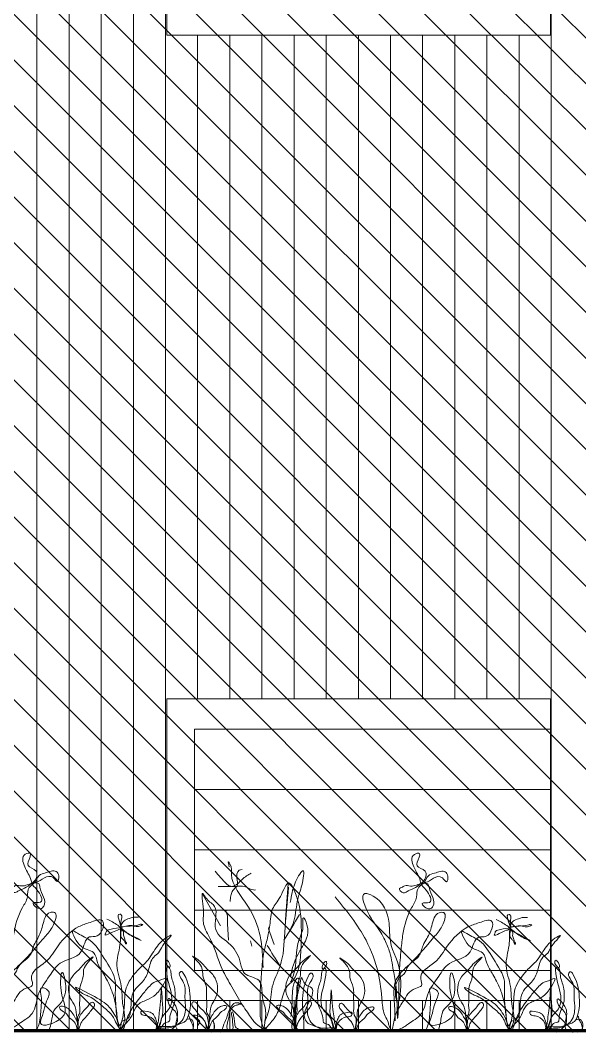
# Model space of a CAD drawing. Header units: millimetres. Extents: x 3779 to 7711, y 1445 to 3132.
# Drawn here: x 3986.368 to 3987.296, y 1451.939 to 1453.62 of the extents above; entities that cross this region are included whole.
import ezdxf

# ---------------------------------------------------------------- set-up
doc = ezdxf.new("R2010")
doc.units = ezdxf.units.MM
for name, color, linetype, lineweight in [('pluma 0.0', 33, 'Continuous', 0), ('pluma 1', 1, 'Continuous', 9), ('pluma 1.5', 14, 'Continuous', 15), ('pluma 12', 30, 'Continuous', 120), ('pluma 2', 2, 'Continuous', 20), ('VEJETACION', 3, 'Continuous', 9)]:
    doc.layers.add(name, color=color, linetype=linetype, lineweight=lineweight)

# ---------------------------------------------------------------- blocks, each defined once
blk = doc.blocks.new('JGJGHJ')
at = {"layer": 'VEJETACION', "color": 84, "linetype": 'Continuous', "lineweight": 5, "ltscale": 0.1}
for p, q in [((1137.3239, 440.5511), (1137.3194, 440.4917)), ((1137.182, 440.533), (1137.2113, 440.4812)), ((1137.2204, 440.5059), (1137.2223, 440.5072)), ((1137.223, 440.4977), (1137.2204, 440.5059)), ((1137.2231, 440.4848), (1137.223, 440.4977)), ((1137.2246, 440.4572), (1137.2231, 440.4848)), ((1137.291, 440.4761), (1137.2922, 440.4797)), ((1137.3007, 440.4501), (1137.291, 440.4761)), ((1137.1962, 440.4524), (1137.1952, 440.456)), ((1137.2638, 440.4478), (1137.2611, 440.4561))]:
    blk.add_line(p, q, dxfattribs=at)
for points in [[(1136.8559, 440.324), (1136.8547, 440.3521), (1136.8577, 440.3927), (1136.8794, 440.4178), (1136.9219, 440.4649), (1136.9353, 440.4848), (1136.9363, 440.5035), (1136.929, 440.5035), (1136.9166, 440.4816), (1136.9084, 440.4607), (1136.9022, 440.4492), (1136.895, 440.4315), (1136.8753, 440.4116), (1136.8722, 440.4043), (1136.8618, 440.3948), (1136.8599, 440.3553), (1136.8649, 440.3959), (1136.8479, 440.4562), (1136.8457, 440.4864), (1136.8194, 440.531), (1136.8058, 440.5351), (1136.8133, 440.4987), (1136.8322, 440.4707), (1136.8386, 440.4582), (1136.847, 440.4375), (1136.8534, 440.4042), (1136.8577, 440.375), (1136.8601, 440.3292), (1136.861, 440.3428), (1136.8628, 440.4073), (1136.8657, 440.4428), (1136.8687, 440.4678), (1136.8831, 440.5116), (1136.8913, 440.5293), (1136.8944, 440.545), (1136.8964, 440.5471), (1136.8985, 440.5492), (1136.9016, 440.5513), (1136.9109, 440.5649), (1136.9213, 440.5691), (1136.939, 440.5713), (1136.9432, 440.564), (1136.9412, 440.5546), (1136.9341, 440.5613), (1136.9195, 440.5607), (1136.9058, 440.5534), (1136.9006, 440.5523), (1136.8812, 440.5475), (1136.8717, 440.548), (1136.8666, 440.5452), (1136.8631, 440.5438), (1136.8694, 440.5365), (1136.8756, 440.5386), (1136.8798, 440.5407), (1136.8923, 440.5471), (1136.8975, 440.5512), (1136.9026, 440.5554), (1136.9057, 440.5721), (1136.8923, 440.5814), (1136.8956, 440.5955), (1136.8962, 440.6012), (1136.8878, 440.6001), (1136.8869, 440.5793), (1136.8974, 440.5565), (1136.8985, 440.5523), (1136.9072, 440.5409), (1136.9129, 440.5207), (1136.9008, 440.519), (1136.9133, 440.5097), (1136.9185, 440.5139), (1136.9121, 440.5451), (1136.91, 440.5513), (1136.9027, 440.5523), (1136.8995, 440.5513)], [(1137.5013, 440.3235), (1137.5001, 440.3516), (1137.5031, 440.3923), (1137.5248, 440.4174), (1137.5673, 440.4645), (1137.5807, 440.4843), (1137.5817, 440.5031), (1137.5744, 440.503), (1137.562, 440.4811), (1137.5538, 440.4602), (1137.5476, 440.4487), (1137.5404, 440.431), (1137.5207, 440.4111), (1137.5176, 440.4038), (1137.5072, 440.3944), (1137.5053, 440.3548), (1137.5103, 440.3954), (1137.4933, 440.4557), (1137.4911, 440.4859), (1137.4648, 440.5306), (1137.4512, 440.5347), (1137.4587, 440.4983), (1137.4776, 440.4702), (1137.484, 440.4578), (1137.4924, 440.437), (1137.4988, 440.4037), (1137.5032, 440.3746), (1137.5055, 440.3288), (1137.5065, 440.3423), (1137.5082, 440.4069), (1137.5111, 440.4423), (1137.5141, 440.4673), (1137.5285, 440.5111), (1137.5367, 440.5289), (1137.5398, 440.5445), (1137.5418, 440.5466), (1137.5439, 440.5487), (1137.547, 440.5508), (1137.5563, 440.5644), (1137.5667, 440.5686), (1137.5844, 440.5708), (1137.5886, 440.5635), (1137.5866, 440.5541), (1137.5795, 440.5609), (1137.5649, 440.5602), (1137.5512, 440.5529), (1137.546, 440.5518), (1137.5267, 440.5471), (1137.5171, 440.5476), (1137.512, 440.5447), (1137.5085, 440.5433), (1137.5148, 440.5361), (1137.521, 440.5382), (1137.5252, 440.5403), (1137.5377, 440.5466), (1137.5429, 440.5508), (1137.5481, 440.555), (1137.5511, 440.5717), (1137.5377, 440.5809), (1137.541, 440.595), (1137.5416, 440.6008), (1137.5332, 440.5997), (1137.5323, 440.5788), (1137.5428, 440.556), (1137.5439, 440.5518), (1137.5526, 440.5404), (1137.5583, 440.5202), (1137.5462, 440.5185), (1137.5587, 440.5092), (1137.5639, 440.5134), (1137.5575, 440.5446), (1137.5554, 440.5508), (1137.5481, 440.5518), (1137.5449, 440.5508)], [(1137.2821, 440.4119), (1137.2772, 440.4646), (1137.257, 440.5137), (1137.2297, 440.5663), (1137.2273, 440.5839), (1137.2249, 440.5874), (1137.2261, 440.5792)], [(1137.2027, 440.572), (1137.2216, 440.551), (1137.2263, 440.5475), (1137.2357, 440.5464), (1137.2521, 440.5465), (1137.2662, 440.5407), (1137.2697, 440.5407)], [(1137.2625, 440.5688), (1137.2474, 440.5582), (1137.2345, 440.5476), (1137.2251, 440.5463), (1137.2204, 440.5463), (1137.2075, 440.5462)], [(1137.2473, 440.5746), (1137.2426, 440.5734), (1137.2392, 440.557), (1137.2392, 440.5476), (1137.2334, 440.5417), (1137.231, 440.5382), (1137.2287, 440.5311), (1137.2276, 440.5217)], [(1137.2848, 440.3087), (1137.2895, 440.3146), (1137.3037, 440.3325), (1137.3119, 440.3539), (1137.3224, 440.3813), (1137.3307, 440.3897), (1137.3389, 440.4039), (1137.3447, 440.4372), (1137.3457, 440.4669), (1137.3419, 440.5156), (1137.3359, 440.5346), (1137.3251, 440.5523), (1137.3109, 440.5297), (1137.298, 440.5094), (1137.2934, 440.4821), (1137.2887, 440.4583), (1137.2829, 440.4345), (1137.2795, 440.4013), (1137.2773, 440.3656), (1137.2775, 440.3383), (1137.2799, 440.3205), (1137.286, 440.3075), (1137.286, 440.3087), (1137.2883, 440.3099)], [(1137.3245, 440.5456), (1137.3183, 440.4703), (1137.3104, 440.4146), (1137.2975, 440.3802), (1137.2928, 440.3458), (1137.2879, 440.3294), (1137.2847, 440.3212)], [(1137.2839, 440.3096), (1137.2845, 440.3172), (1137.2864, 440.3399), (1137.2813, 440.3623), (1137.2749, 440.3909), (1137.2515, 440.4023), (1137.2449, 440.4187), (1137.2284, 440.4496), (1137.2037, 440.4749), (1137.2018, 440.5134), (1137.1887, 440.5258), (1137.1823, 440.5347), (1137.1831, 440.508), (1137.1836, 440.484), (1137.1949, 440.4587), (1137.2042, 440.4363), (1137.2126, 440.4133), (1137.2282, 440.3837), (1137.2461, 440.3529), (1137.2614, 440.3302), (1137.2733, 440.3168), (1137.2855, 440.3093), (1137.2849, 440.3102), (1137.2862, 440.3126)], [(1137.4018, 440.5291), (1137.4529, 440.4573), (1137.4729, 440.4034), (1137.4797, 440.356), (1137.4847, 440.3315), (1137.4897, 440.3217), (1137.4913, 440.3152), (1137.493, 440.3119)], [(1136.85, 440.3065), (1136.8518, 440.3139), (1136.857, 440.3362), (1136.8687, 440.3559), (1136.8894, 440.378), (1136.8994, 440.3824), (1136.8982, 440.3935), (1136.9214, 440.4214), (1136.9423, 440.4481), (1136.9766, 440.4799), (1136.9952, 440.487), (1137.0159, 440.4895), (1137.0069, 440.4644), (1136.9944, 440.4628), (1136.9801, 440.4383), (1136.9458, 440.4193), (1136.9281, 440.3981), (1136.9094, 440.367), (1136.8993, 440.3361), (1136.8778, 440.3193), (1136.8623, 440.3101), (1136.8484, 440.3067), (1136.8493, 440.3075), (1136.8488, 440.3101)], [(1137.0232, 440.4925), (1137.0412, 440.4821), (1137.0564, 440.4696), (1137.0759, 440.4587), (1137.0786, 440.4576), (1137.0459, 440.4774), (1137.0774, 440.4833), (1137.08, 440.4839), (1137.0816, 440.4834), (1137.0826, 440.4834), (1137.0805, 440.4818), (1137.0648, 440.4817), (1137.0433, 440.4779), (1137.026, 440.4747), (1137.0223, 440.4726), (1137.0208, 440.4678), (1137.0202, 440.4668), (1137.0286, 440.4689), (1137.0407, 440.4742), (1137.0454, 440.4769), (1137.0464, 440.4785), (1137.0464, 440.4869), (1137.0463, 440.5), (1137.0447, 440.5005), (1137.047, 440.4764), (1137.0465, 440.4706), (1137.047, 440.4622), (1137.0491, 440.4596), (1137.0523, 440.4559), (1137.0534, 440.4528), (1137.0544, 440.4512), (1137.0555, 440.4517), (1137.0544, 440.4544), (1137.0528, 440.4591), (1137.0507, 440.4659), (1137.0496, 440.4732), (1137.048, 440.4743), (1137.0475, 440.4758), (1137.047, 440.4774)], [(1137.3167, 440.4572), (1137.3427, 440.4999)], [(1137.4954, 440.3061), (1137.4972, 440.3135), (1137.5024, 440.3357), (1137.5141, 440.3554), (1137.5348, 440.3775), (1137.5448, 440.382), (1137.5436, 440.3931), (1137.5668, 440.4209), (1137.5877, 440.4477), (1137.622, 440.4794), (1137.6407, 440.4865), (1137.6613, 440.4891), (1137.6523, 440.4639), (1137.6398, 440.4624), (1137.6255, 440.4379), (1137.5912, 440.4188), (1137.5735, 440.3977), (1137.5548, 440.3665), (1137.5447, 440.3357), (1137.5232, 440.3188), (1137.5077, 440.3097), (1137.4938, 440.3063), (1137.4947, 440.307), (1137.4942, 440.3096)], [(1137.6687, 440.492), (1137.6866, 440.4816), (1137.7019, 440.4691), (1137.7213, 440.4582), (1137.724, 440.4572), (1137.6913, 440.4769), (1137.7228, 440.4829), (1137.7254, 440.4834), (1137.727, 440.4829), (1137.728, 440.4829), (1137.7259, 440.4813), (1137.7102, 440.4812), (1137.6887, 440.4774), (1137.6714, 440.4742), (1137.6677, 440.4721), (1137.6662, 440.4674), (1137.6656, 440.4663), (1137.674, 440.4685), (1137.6861, 440.4738), (1137.6908, 440.4764), (1137.6918, 440.478), (1137.6918, 440.4864), (1137.6917, 440.4995), (1137.6901, 440.5), (1137.6924, 440.4759), (1137.6919, 440.4701), (1137.6924, 440.4617), (1137.6946, 440.4591), (1137.6977, 440.4555), (1137.6988, 440.4523), (1137.6999, 440.4507), (1137.7009, 440.4513), (1137.6998, 440.4539), (1137.6982, 440.4586), (1137.6961, 440.4654), (1137.695, 440.4728), (1137.6934, 440.4738), (1137.6929, 440.4754), (1137.6924, 440.4769)], [(1137.3104, 440.4146), (1137.2889, 440.4489)], [(1137.1067, 440.3067), (1137.1024, 440.3234), (1137.0881, 440.3323), (1137.0803, 440.3349), (1137.0792, 440.3385), (1137.0897, 440.3391), (1137.0986, 440.336), (1137.1018, 440.3318), (1137.105, 440.3245), (1137.1072, 440.3098), (1137.1072, 440.3088), (1137.1113, 440.3172), (1137.1149, 440.3298), (1137.128, 440.3467), (1137.1305, 440.3656), (1137.1219, 440.4085), (1137.1229, 440.4127), (1137.1276, 440.4128), (1137.1213, 440.4243), (1137.1207, 440.4232), (1137.1282, 440.4091), (1137.1298, 440.3991), (1137.1352, 440.3798), (1137.1363, 440.3677), (1137.1353, 440.3535), (1137.1275, 440.3278), (1137.127, 440.3236), (1137.1187, 440.3198), (1137.1129, 440.313), (1137.1108, 440.3114), (1137.114, 440.3114), (1137.1287, 440.3126), (1137.146, 440.3221), (1137.1537, 440.3442), (1137.1526, 440.3631), (1137.1503, 440.3867), (1137.145, 440.405), (1137.146, 440.4055), (1137.1508, 440.4013), (1137.1615, 440.3579), (1137.1616, 440.3489), (1137.1585, 440.3332), (1137.1533, 440.3232), (1137.1486, 440.3205), (1137.1218, 440.3141), (1137.1129, 440.3146), (1137.1066, 440.313), (1137.1051, 440.3114), (1137.1051, 440.3103), (1137.1134, 440.3266), (1137.1153, 440.3529), (1137.1136, 440.3775), (1137.1112, 440.345), (1137.1092, 440.3308), (1137.1082, 440.3214), (1137.1071, 440.3151), (1137.1077, 440.313)], [(1137.1912, 440.305), (1137.1917, 440.3176), (1137.1974, 440.3323), (1137.2099, 440.3466), (1137.2172, 440.3492), (1137.2198, 440.3492), (1137.2219, 440.3482), (1137.2199, 440.3435), (1137.2115, 440.3377), (1137.2068, 440.3313), (1137.1995, 440.325), (1137.1943, 440.316), (1137.1922, 440.3071), (1137.1916, 440.3192), (1137.1837, 440.3396), (1137.1752, 440.3485), (1137.1699, 440.3547), (1137.1663, 440.3553), (1137.1647, 440.3537), (1137.1711, 440.3401), (1137.1726, 440.338), (1137.1853, 440.3233), (1137.1885, 440.316), (1137.1922, 440.3071), (1137.1922, 440.3092), (1137.1937, 440.3302), (1137.1962, 440.3481), (1137.204, 440.3628), (1137.2002, 440.3985), (1137.187, 440.412), (1137.1785, 440.4214), (1137.1653, 440.4308), (1137.1801, 440.413), (1137.1823, 440.3984), (1137.1876, 440.3816), (1137.1883, 440.3601), (1137.1889, 440.3506), (1137.1895, 440.336), (1137.1916, 440.3323), (1137.1927, 440.3255), (1137.1922, 440.3202), (1137.1917, 440.3055)], [(1137.3361, 440.3058), (1137.3355, 440.3184), (1137.3296, 440.333), (1137.317, 440.3471), (1137.3096, 440.3497), (1137.307, 440.3497), (1137.3049, 440.3486), (1137.307, 440.3439), (1137.3154, 440.3382), (1137.3202, 440.3319), (1137.3276, 440.3257), (1137.3329, 440.3168), (1137.335, 440.3079), (1137.3355, 440.3199), (1137.3433, 440.3404), (1137.3516, 440.3494), (1137.3568, 440.3557), (1137.3605, 440.3563), (1137.3621, 440.3547), (1137.3558, 440.341), (1137.3543, 440.3389), (1137.3418, 440.3242), (1137.3387, 440.3168), (1137.335, 440.3079), (1137.335, 440.31), (1137.3333, 440.3309), (1137.3306, 440.3488), (1137.3227, 440.3634), (1137.3261, 440.3991), (1137.3392, 440.4128), (1137.3475, 440.4223), (1137.3606, 440.4318), (1137.346, 440.4139), (1137.344, 440.3992), (1137.3388, 440.3824), (1137.3384, 440.3609), (1137.3379, 440.3514), (1137.3375, 440.3367), (1137.3354, 440.3331), (1137.3344, 440.3262), (1137.335, 440.321), (1137.3356, 440.3063)], [(1137.7521, 440.3062), (1137.7478, 440.323), (1137.7336, 440.3318), (1137.7257, 440.3344), (1137.7246, 440.3381), (1137.7351, 440.3386), (1137.744, 440.3355), (1137.7472, 440.3314), (1137.7504, 440.324), (1137.7526, 440.3093), (1137.7526, 440.3083), (1137.7567, 440.3167), (1137.7603, 440.3293), (1137.7734, 440.3462), (1137.7759, 440.3651), (1137.7673, 440.4081), (1137.7683, 440.4123), (1137.773, 440.4123), (1137.7667, 440.4238), (1137.7662, 440.4228), (1137.7736, 440.4086), (1137.7752, 440.3987), (1137.7806, 440.3793), (1137.7817, 440.3672), (1137.7807, 440.353), (1137.773, 440.3273), (1137.7725, 440.3231), (1137.7641, 440.3194), (1137.7583, 440.3125), (1137.7562, 440.3109), (1137.7594, 440.311), (1137.7741, 440.3121), (1137.7914, 440.3216), (1137.7991, 440.3437), (1137.798, 440.3626), (1137.7957, 440.3862), (1137.7904, 440.4045), (1137.7914, 440.4051), (1137.7962, 440.4009), (1137.8069, 440.3574), (1137.807, 440.3485), (1137.8039, 440.3327), (1137.7987, 440.3227), (1137.794, 440.3201), (1137.7673, 440.3136), (1137.7583, 440.3141), (1137.752, 440.3125), (1137.7505, 440.3109), (1137.7505, 440.3099), (1137.7588, 440.3262), (1137.7607, 440.3524), (1137.759, 440.3771), (1137.7566, 440.3445), (1137.7546, 440.3303), (1137.7536, 440.3209), (1137.7525, 440.3146), (1137.7531, 440.3125)]]:
    blk.add_spline(points, degree=3, dxfattribs=at)
for points, knots in [([(1137.3274, 440.4754), (1137.3296, 440.4797), (1137.3366, 440.4956), (1137.3373, 440.5232), (1137.3467, 440.545), (1137.3532, 440.5845), (1137.3301, 440.5468), (1137.3297, 440.5306), (1137.3272, 440.5202)], [0.1792242, 0.1792242, 0.1792242, 0.1792242, 0.1937143, 0.2311012, 0.2550797, 0.2793033, 0.3016037, 0.3367139, 0.3367139, 0.3367139, 0.3367139]), ([(1137.0443, 440.305), (1137.0437, 440.3104), (1137.0417, 440.3253), (1137.026, 440.351), (1137.0057, 440.3623), (1136.9598, 440.3869), (1136.9823, 440.3682), (1136.9933, 440.3648), (1137.0057, 440.3569), (1137.0192, 440.3448), (1137.0322, 440.3337), (1137.0385, 440.3206), (1137.0484, 440.2991), (1137.0545, 440.3224), (1137.0615, 440.3411), (1137.0775, 440.3619), (1137.0916, 440.3792), (1137.1019, 440.3891), (1137.1105, 440.3897), (1137.1229, 440.3972), (1137.1179, 440.3851), (1137.1129, 440.3775), (1137.1031, 440.3651), (1137.0894, 440.358), (1137.0715, 440.3515), (1137.0661, 440.3332), (1137.0575, 440.3217), (1137.0503, 440.3154), (1137.0426, 440.3037), (1137.0562, 440.3498), (1137.0477, 440.3722), (1137.0709, 440.4062), (1137.093, 440.4241), (1137.1054, 440.4484), (1137.1189, 440.4606), (1137.1353, 440.4692), (1137.1132, 440.4492), (1137.1112, 440.4369), (1137.0958, 440.4275), (1137.0934, 440.4077), (1137.0846, 440.389), (1137.0699, 440.3778), (1137.0599, 440.3567), (1137.0663, 440.3263), (1137.0479, 440.3241), (1137.0414, 440.3009), (1137.0353, 440.3643), (1137.0395, 440.3955), (1137.0188, 440.4261), (1137.0006, 440.4576), (1136.9802, 440.4646), (1136.9602, 440.4789), (1136.9753, 440.4478), (1136.9888, 440.4425), (1137.0045, 440.4373), (1137.0067, 440.4179), (1137.0166, 440.4038), (1137.0254, 440.3878), (1137.034, 440.3677), (1137.039, 440.3471), (1137.0402, 440.3274), (1137.0415, 440.3196), (1137.0444, 440.3081), (1137.0573, 440.3243), (1137.0471, 440.3489), (1137.0492, 440.3837), (1137.0354, 440.4149), (1137.045, 440.4436), (1137.0459, 440.4674), (1137.0454, 440.4885), (1137.0584, 440.4928), (1137.0635, 440.4943), (1137.0661, 440.4956), (1137.0695, 440.4953), (1137.0725, 440.4955), (1137.0749, 440.4955), (1137.0755, 440.4955)], [0.002008, 0.002008, 0.002008, 0.002008, 0.018273, 0.046968, 0.08365, 0.112338, 0.130172, 0.137802, 0.149484, 0.172954, 0.193505, 0.197984, 0.218824, 0.233162, 0.24711, 0.286002, 0.305882, 0.317303, 0.324597, 0.33602, 0.339187, 0.356706, 0.367352, 0.384876, 0.403266, 0.420291, 0.43892, 0.444586, 0.450999, 0.47026, 0.519692, 0.554414, 0.578494, 0.606554, 0.632847, 0.635087, 0.656521, 0.670434, 0.681081, 0.704884, 0.726387, 0.741968, 0.758544, 0.797198, 0.802593, 0.807071, 0.857943, 0.87897, 0.920175, 0.958036, 0.982265, 0.990342, 1.015457, 1.030748, 1.041949, 1.060359, 1.081861, 1.094409, 1.115054, 1.146877, 1.158935, 1.171117, 1.177834, 1.180667, 1.22177, 1.249879, 1.285018, 1.319063, 1.335115, 1.359887, 1.369754, 1.372922, 1.37609, 1.378094, 1.383104, 1.385107, 1.385107, 1.385107, 1.385107]), ([(1137.3279, 440.3882), (1137.3287, 440.3895), (1137.3388, 440.4087), (1137.3347, 440.4366), (1137.3434, 440.4632), (1137.3487, 440.4736), (1137.3477, 440.4833), (1137.3479, 440.501), (1137.3625, 440.468), (1137.3439, 440.4451), (1137.3317, 440.4166), (1137.3284, 440.4004), (1137.3278, 440.3969)], [1.6937456, 1.6937456, 1.6937456, 1.6937456, 1.6984352, 1.7590359, 1.7699303, 1.7833718, 1.7914099, 1.8029502, 1.8157902, 1.8572899, 1.8958941, 1.9063034, 1.9063034, 1.9063034, 1.9063034]), ([(1137.6896, 440.305), (1137.689, 440.3103), (1137.687, 440.3249), (1137.6714, 440.3505), (1137.6511, 440.3619), (1137.6053, 440.3864), (1137.6277, 440.3677), (1137.6387, 440.3643), (1137.6511, 440.3564), (1137.6646, 440.3443), (1137.6777, 440.3332), (1137.6839, 440.3201), (1137.6938, 440.2986), (1137.6999, 440.3219), (1137.7069, 440.3406), (1137.7229, 440.3614), (1137.7371, 440.3788), (1137.7473, 440.3886), (1137.7559, 440.3892), (1137.7683, 440.3967), (1137.7633, 440.3847), (1137.7583, 440.377), (1137.7485, 440.3647), (1137.7348, 440.3575), (1137.7169, 440.3511), (1137.7115, 440.3327), (1137.7029, 440.3212), (1137.6957, 440.3149), (1137.688, 440.3032), (1137.7017, 440.3493), (1137.6931, 440.3717), (1137.7163, 440.4058), (1137.7384, 440.4237), (1137.7508, 440.4479), (1137.7643, 440.4601), (1137.7807, 440.4687), (1137.7586, 440.4487), (1137.7566, 440.4364), (1137.7413, 440.427), (1137.7388, 440.4072), (1137.73, 440.3885), (1137.7153, 440.3773), (1137.7053, 440.3562), (1137.7117, 440.3259), (1137.6933, 440.3237), (1137.6868, 440.3004), (1137.6807, 440.3638), (1137.6849, 440.395), (1137.6642, 440.4256), (1137.646, 440.4571), (1137.6256, 440.4641), (1137.6056, 440.4784), (1137.6207, 440.4473), (1137.6342, 440.442), (1137.6499, 440.4368), (1137.6521, 440.4175), (1137.662, 440.4033), (1137.6708, 440.3873), (1137.6794, 440.3673), (1137.6845, 440.3467), (1137.6856, 440.327), (1137.6869, 440.3192), (1137.6898, 440.3076), (1137.7027, 440.3239), (1137.6925, 440.3484), (1137.6947, 440.3832), (1137.6809, 440.4145), (1137.6904, 440.4432), (1137.6913, 440.467), (1137.6908, 440.4881), (1137.7038, 440.4923), (1137.7089, 440.4939), (1137.7115, 440.4951), (1137.7149, 440.4949), (1137.7179, 440.495), (1137.7203, 440.495), (1137.7209, 440.495)], [0.002479, 0.002479, 0.002479, 0.002479, 0.018273, 0.046968, 0.08365, 0.112338, 0.130172, 0.137802, 0.149484, 0.172954, 0.193505, 0.197984, 0.218824, 0.233162, 0.24711, 0.286002, 0.305882, 0.317303, 0.324597, 0.33602, 0.339187, 0.356706, 0.367352, 0.384876, 0.403266, 0.420291, 0.43892, 0.444586, 0.450999, 0.47026, 0.519692, 0.554414, 0.578494, 0.606554, 0.632847, 0.635087, 0.656521, 0.670434, 0.681081, 0.704884, 0.726387, 0.741968, 0.758544, 0.797198, 0.802593, 0.807071, 0.857943, 0.87897, 0.920175, 0.958036, 0.982265, 0.990342, 1.015457, 1.030748, 1.041949, 1.060359, 1.081861, 1.094409, 1.115054, 1.146877, 1.158935, 1.171117, 1.177834, 1.180667, 1.22177, 1.249879, 1.285018, 1.319063, 1.335115, 1.359887, 1.369754, 1.372922, 1.37609, 1.378094, 1.383104, 1.385107, 1.385107, 1.385107, 1.385107]), ([(1136.9759, 440.305), (1136.976, 440.3089), (1136.976, 440.3181), (1136.9694, 440.3323), (1136.9607, 440.3443), (1136.9511, 440.3478), (1136.9469, 440.348), (1136.9431, 440.3465), (1136.9482, 440.3395), (1136.9554, 440.338), (1136.9597, 440.3289), (1136.9683, 440.324), (1136.9729, 440.3167), (1136.9755, 440.3), (1136.9745, 440.3253), (1136.9797, 440.3365), (1136.9913, 440.3459), (1136.9946, 440.3536), (1137, 440.3551), (1137.0052, 440.3492), (1136.9979, 440.3424), (1136.991, 440.3326), (1136.9821, 440.3249), (1136.9787, 440.3162), (1136.9746, 440.3025), (1136.9751, 440.3157), (1136.9727, 440.3273), (1136.9724, 440.3473), (1136.9568, 440.3658), (1136.9595, 440.3949), (1136.9786, 440.4092), (1136.9862, 440.4209), (1137.0102, 440.437), (1136.9818, 440.414), (1136.9857, 440.3964), (1136.976, 440.3795), (1136.9791, 440.3629), (1136.9769, 440.348), (1136.9798, 440.3376), (1136.9743, 440.3305), (1136.9739, 440.3248), (1136.9752, 440.3162), (1136.9753, 440.3098), (1136.9753, 440.305)], [0.0011625, 0.0011625, 0.0011625, 0.0011625, 0.0126042, 0.0283908, 0.0473512, 0.0551559, 0.0577811, 0.0601289, 0.0652974, 0.0754898, 0.0833623, 0.0930411, 0.1033918, 0.1125559, 0.124636, 0.1465632, 0.1588164, 0.1670148, 0.1707275, 0.1729543, 0.1879815, 0.1906057, 0.2099613, 0.2179544, 0.2276022, 0.2297011, 0.2507489, 0.2687815, 0.2854514, 0.3213213, 0.3402531, 0.3528934, 0.3690643, 0.3921814, 0.407023, 0.4246157, 0.4461357, 0.4555953, 0.4702969, 0.474528, 0.4814296, 0.4867031, 0.5007534, 0.5007534, 0.5007534, 0.5007534]), ([(1137.4363, 440.305), (1137.4363, 440.3055), (1137.4359, 440.3145), (1137.4381, 440.3259), (1137.4382, 440.3459), (1137.4536, 440.3645), (1137.4506, 440.3936), (1137.4314, 440.4077), (1137.4236, 440.4194), (1137.3995, 440.4351), (1137.4281, 440.4125), (1137.4244, 440.3949), (1137.4343, 440.378), (1137.4313, 440.3614), (1137.4337, 440.3465), (1137.4309, 440.3361), (1137.4364, 440.3291), (1137.4369, 440.3234), (1137.4358, 440.3152), (1137.4357, 440.3093), (1137.4357, 440.305)], [0.2282645, 0.2282645, 0.2282645, 0.2282645, 0.2297011, 0.2507489, 0.2687815, 0.2854514, 0.3213213, 0.3402531, 0.3528934, 0.3690643, 0.3921814, 0.407023, 0.4246157, 0.4461357, 0.4555953, 0.4702969, 0.474528, 0.4814296, 0.4867031, 0.4993167, 0.4993167, 0.4993167, 0.4993167]), ([(1137.6213, 440.305), (1137.6214, 440.3088), (1137.6213, 440.3177), (1137.6149, 440.3318), (1137.6061, 440.3438), (1137.5965, 440.3473), (1137.5923, 440.3476), (1137.5885, 440.346), (1137.5936, 440.339), (1137.6008, 440.3375), (1137.6052, 440.3284), (1137.6137, 440.3235), (1137.6183, 440.3162), (1137.6209, 440.2996), (1137.6199, 440.3248), (1137.6251, 440.336), (1137.6367, 440.3454), (1137.64, 440.3531), (1137.6454, 440.3546), (1137.6506, 440.3488), (1137.6433, 440.3419), (1137.6364, 440.3321), (1137.6275, 440.3244), (1137.6241, 440.3157), (1137.62, 440.3021), (1137.6205, 440.3152), (1137.6181, 440.3269), (1137.6178, 440.3468), (1137.6022, 440.3653), (1137.605, 440.3944), (1137.624, 440.4088), (1137.6316, 440.4205), (1137.6556, 440.4365), (1137.6272, 440.4136), (1137.6311, 440.396), (1137.6214, 440.379), (1137.6245, 440.3624), (1137.6223, 440.3475), (1137.6252, 440.3372), (1137.6198, 440.3301), (1137.6193, 440.3243), (1137.6206, 440.3159), (1137.6207, 440.3096), (1137.6207, 440.305)], [0.001624, 0.001624, 0.001624, 0.001624, 0.0126042, 0.0283908, 0.0473512, 0.0551559, 0.0577811, 0.0601289, 0.0652974, 0.0754898, 0.0833623, 0.0930411, 0.1033918, 0.1125559, 0.124636, 0.1465632, 0.1588164, 0.1670148, 0.1707275, 0.1729543, 0.1879815, 0.1906057, 0.2099613, 0.2179544, 0.2276022, 0.2297011, 0.2507489, 0.2687815, 0.2854514, 0.3213213, 0.3402531, 0.3528934, 0.3690643, 0.3921814, 0.407023, 0.4246157, 0.4461357, 0.4555953, 0.4702969, 0.474528, 0.4814296, 0.4867031, 0.5002887, 0.5002887, 0.5002887, 0.5002887]), ([(1137.403, 440.305), (1137.4035, 440.3108), (1137.4047, 440.3224), (1137.4177, 440.3309), (1137.4288, 440.3304), (1137.4315, 440.3398), (1137.4188, 440.3366), (1137.4112, 440.3355), (1137.4068, 440.3288), (1137.4033, 440.3201), (1137.4022, 440.3126), (1137.4025, 440.3033), (1137.396, 440.319), (1137.396, 440.3293), (1137.3783, 440.3422), (1137.3772, 440.3726), (1137.3869, 440.3889), (1137.3866, 440.4118), (1137.3752, 440.4068), (1137.3852, 440.426), (1137.3899, 440.4158), (1137.3784, 440.409), (1137.3797, 440.393), (1137.3731, 440.3799), (1137.3725, 440.3644), (1137.3728, 440.3462), (1137.3825, 440.3338), (1137.3815, 440.3186), (1137.3928, 440.3191), (1137.3935, 440.312), (1137.4001, 440.3086), (1137.3892, 440.3097), (1137.3804, 440.3086), (1137.3598, 440.3184), (1137.3538, 440.34), (1137.3579, 440.3621), (1137.3527, 440.3811), (1137.3692, 440.3992), (1137.3608, 440.4038), (1137.3486, 440.3837), (1137.3478, 440.3672), (1137.3472, 440.3435), (1137.35, 440.3321), (1137.3539, 440.3208), (1137.3677, 440.3146), (1137.3814, 440.3102), (1137.3958, 440.3126), (1137.4015, 440.3116), (1137.4046, 440.3096), (1137.4039, 440.3016), (1137.3915, 440.3343), (1137.3939, 440.3443), (1137.3953, 440.3929), (1137.3965, 440.3461), (1137.4004, 440.3304), (1137.4005, 440.32), (1137.4029, 440.3141), (1137.402, 440.3113), (1137.4018, 440.3106)], [0.0006663, 0.0006663, 0.0006663, 0.0006663, 0.0173084, 0.0340575, 0.0423584, 0.0461786, 0.0566925, 0.066157, 0.0714054, 0.0793985, 0.09424, 0.0952895, 0.1046771, 0.1177957, 0.1391085, 0.1581799, 0.2020194, 0.2063465, 0.2110719, 0.2242232, 0.2253967, 0.2413574, 0.2514508, 0.2715629, 0.283677, 0.2978834, 0.3247739, 0.3290043, 0.3381728, 0.3471107, 0.3497353, 0.3528855, 0.3676238, 0.3873573, 0.4107605, 0.4296796, 0.4533853, 0.4724863, 0.4736601, 0.4799807, 0.5247805, 0.5337008, 0.5497546, 0.5610222, 0.5664269, 0.5939342, 0.6028751, 0.6093694, 0.6115962, 0.6126457, 0.6309532, 0.6572732, 0.6819853, 0.7146237, 0.728946, 0.7384492, 0.7448328, 0.7469964, 0.7469964, 0.7469964, 0.7469964]), ([(1136.9052, 440.3055), (1136.9072, 440.3099), (1136.913, 440.3221), (1136.9134, 440.3447), (1136.9157, 440.3616), (1136.9103, 440.3832), (1136.93, 440.374), (1136.9251, 440.3609), (1136.9197, 440.3486), (1136.9177, 440.3345), (1136.9059, 440.3088), (1136.9687, 440.3298), (1136.9433, 440.3619), (1136.9475, 440.4184), (1136.9592, 440.3729), (1136.9496, 440.3548), (1136.9341, 440.3412), (1136.9321, 440.3274), (1136.9288, 440.3102), (1136.925, 440.305)], [0, 0, 0, 0, 0.0145093, 0.0403953, 0.0638316, 0.0738756, 0.0888556, 0.0967471, 0.1122925, 0.1296184, 0.1423434, 0.1791755, 0.2238299, 0.2540448, 0.2770528, 0.3131152, 0.3194303, 0.337077, 0.3567174, 0.3567174, 0.3567174, 0.3567174]), ([(1137.3282, 440.3308), (1137.3288, 440.3335), (1137.3315, 440.3532), (1137.3286, 440.3895), (1137.3435, 440.3965), (1137.3373, 440.3669), (1137.3359, 440.3469), (1137.3323, 440.3254), (1137.3283, 440.3115), (1137.3387, 440.3013), (1137.3349, 440.3324), (1137.3369, 440.3486), (1137.3394, 440.3689), (1137.3433, 440.3812), (1137.3456, 440.4036), (1137.35, 440.3814), (1137.372, 440.3795), (1137.3562, 440.3515), (1137.3482, 440.3322), (1137.3501, 440.3173), (1137.35, 440.3082), (1137.35, 440.3059), (1137.35, 440.3051)], [2.0382333, 2.0382333, 2.0382333, 2.0382333, 2.0474859, 2.1038583, 2.1084542, 2.129251, 2.1628675, 2.1818065, 2.1957765, 2.2015201, 2.222475, 2.2466167, 2.2675717, 2.2770411, 2.2920292, 2.3045509, 2.3163788, 2.3470203, 2.3640922, 2.3847617, 2.3893549, 2.3916515, 2.3916515, 2.3916515, 2.3916515]), ([(1137.5506, 440.305), (1137.5526, 440.3094), (1137.5584, 440.3216), (1137.5589, 440.3442), (1137.5611, 440.3611), (1137.5557, 440.3827), (1137.5755, 440.3736), (1137.5705, 440.3604), (1137.5651, 440.3481), (1137.5631, 440.334), (1137.5513, 440.3083), (1137.6141, 440.3294), (1137.5888, 440.3614), (1137.5929, 440.4179), (1137.6046, 440.3724), (1137.595, 440.3543), (1137.5795, 440.3407), (1137.5776, 440.3272), (1137.5743, 440.3102), (1137.5707, 440.305)], [0, 0, 0, 0, 0.0145093, 0.0403953, 0.0638316, 0.0738756, 0.0888556, 0.0967471, 0.1122925, 0.1296184, 0.1423434, 0.1791755, 0.2238299, 0.2540448, 0.2770528, 0.3131152, 0.3194303, 0.337077, 0.3561326, 0.3561326, 0.3561326, 0.3561326]), ([(1137.1237, 440.3057), (1137.1297, 440.309), (1137.1419, 440.3158), (1137.1401, 440.3412), (1137.1247, 440.3481), (1137.1239, 440.3646), (1137.1425, 440.3452), (1137.1401, 440.3312), (1137.1352, 440.3098), (1137.1507, 440.3046), (1137.1693, 440.3052), (1137.1672, 440.3255), (1137.1597, 440.3274), (1137.1547, 440.3248), (1137.1593, 440.3357), (1137.1605, 440.3258), (1137.1648, 440.3203), (1137.1664, 440.3131), (1137.1672, 440.3061), (1137.1677, 440.305)], [0, 0, 0, 0, 0.0190631, 0.0390751, 0.0609662, 0.0651734, 0.0786481, 0.1041588, 0.1199359, 0.1309978, 0.1477208, 0.1647541, 0.1679551, 0.1706381, 0.1767941, 0.1812877, 0.1888183, 0.2013194, 0.2048755, 0.2048755, 0.2048755, 0.2048755]), ([(1137.7691, 440.3052), (1137.7751, 440.3085), (1137.7873, 440.3153), (1137.7855, 440.3407), (1137.7701, 440.3477), (1137.7693, 440.3641), (1137.7879, 440.3448), (1137.7855, 440.3308), (1137.7807, 440.3093), (1137.7909, 440.3059), (1137.7959, 440.3051), (1137.7966, 440.305)], [0, 0, 0, 0, 0.0190631, 0.0390751, 0.0609662, 0.0651734, 0.0786481, 0.1041588, 0.1199359, 0.1309978, 0.1329404, 0.1329404, 0.1329404, 0.1329404]), ([(1137.2103, 440.305), (1137.2112, 440.3055), (1137.2147, 440.3079), (1137.2154, 440.3169), (1137.2214, 440.3254), (1137.2236, 440.3369), (1137.2281, 440.3453), (1137.2334, 440.3541), (1137.2402, 440.3536), (1137.2429, 440.3534), (1137.2481, 440.3511), (1137.2428, 440.352), (1137.2398, 440.3499), (1137.2351, 440.3492), (1137.2314, 440.3459), (1137.2279, 440.3413), (1137.226, 440.3337), (1137.2245, 440.3255), (1137.2218, 440.3169), (1137.2218, 440.3048), (1137.2308, 440.3056), (1137.2331, 440.3126), (1137.2309, 440.3213), (1137.2317, 440.3298), (1137.2286, 440.3369), (1137.232, 440.3389), (1137.233, 440.3337), (1137.2343, 440.3287), (1137.2353, 440.3208), (1137.2353, 440.3122), (1137.2427, 440.3095), (1137.2467, 440.309), (1137.2501, 440.3054), (1137.25, 440.3067), (1137.25, 440.3069)], [0.3417786, 0.3417786, 0.3417786, 0.3417786, 0.3443383, 0.3528353, 0.3672007, 0.3748583, 0.3870919, 0.3975073, 0.4006648, 0.406031, 0.408384, 0.4115412, 0.4148691, 0.4210279, 0.4243966, 0.4296567, 0.4379725, 0.44767, 0.4541753, 0.4671859, 0.4714285, 0.4761329, 0.4866641, 0.4977581, 0.5035431, 0.5047196, 0.5070718, 0.5146018, 0.5241264, 0.5300063, 0.5384901, 0.5424974, 0.5455653, 0.5460912, 0.5460912, 0.5460912, 0.5460912]), ([(1137.4298, 440.3345), (1137.4292, 440.3354), (1137.426, 440.339), (1137.4193, 440.3443), (1137.4159, 440.3519), (1137.4105, 440.3534), (1137.4054, 440.3475), (1137.4128, 440.3407), (1137.4198, 440.331), (1137.4287, 440.3234), (1137.4319, 440.3155), (1137.4347, 440.3068), (1137.4355, 440.305)], [0.14297032, 0.14297032, 0.14297032, 0.14297032, 0.14656319, 0.15881638, 0.1670148, 0.17072746, 0.17295431, 0.18798152, 0.19060574, 0.20996131, 0.2179544, 0.22432991, 0.22432991, 0.22432991, 0.22432991]), ([(1137.4351, 440.305), (1137.4351, 440.3084), (1137.4352, 440.3171), (1137.4413, 440.3309), (1137.45, 440.343), (1137.4595, 440.3466), (1137.4637, 440.3469), (1137.4675, 440.3454), (1137.4625, 440.3383), (1137.4553, 440.3367), (1137.4511, 440.3276), (1137.4426, 440.3226), (1137.4382, 440.3156), (1137.4368, 440.3065), (1137.4364, 440.305)], [0.0025958, 0.0025958, 0.0025958, 0.0025958, 0.0126042, 0.0283908, 0.0473512, 0.0551559, 0.0577811, 0.0601289, 0.0652974, 0.0754898, 0.0833623, 0.0930411, 0.1033918, 0.111102, 0.111102, 0.111102, 0.111102]), ([(1137.1723, 440.305), (1137.1748, 440.3075), (1137.1709, 440.3149), (1137.1813, 440.3231), (1137.1713, 440.3273), (1137.1654, 440.3338), (1137.1811, 440.3318), (1137.187, 440.3221), (1137.1882, 440.3116), (1137.1876, 440.3068), (1137.1876, 440.305)], [0.21050815, 0.21050815, 0.21050815, 0.21050815, 0.22094792, 0.22780607, 0.24083049, 0.24346062, 0.24819661, 0.27051547, 0.27684822, 0.28183152, 0.28183152, 0.28183152, 0.28183152]), ([(1137.1968, 440.305), (1137.1976, 440.3057), (1137.2026, 440.3105), (1137.2013, 440.3165), (1137.1986, 440.3262), (1137.2036, 440.3139), (1137.2004, 440.3071), (1137.2009, 440.305)], [0.294331, 0.294331, 0.294331, 0.294331, 0.29681886, 0.31105723, 0.31322568, 0.3208833, 0.33085003, 0.33085003, 0.33085003, 0.33085003]), ([(1137.8035, 440.305), (1137.8065, 440.3055), (1137.8143, 440.3091), (1137.8126, 440.3251), (1137.8051, 440.3269), (1137.8001, 440.3243), (1137.8047, 440.3352), (1137.8059, 440.3254), (1137.8103, 440.3198), (1137.8118, 440.3128), (1137.8126, 440.3061), (1137.8129, 440.305)], [0.13909486, 0.13909486, 0.13909486, 0.13909486, 0.14772081, 0.16475415, 0.16795511, 0.17063811, 0.17679407, 0.18128768, 0.18881834, 0.20131939, 0.20437866, 0.20437866, 0.20437866, 0.20437866]), ([(1136.9105, 440.305), (1136.9098, 440.306), (1136.9086, 440.3081), (1136.9064, 440.3093), (1136.9051, 440.3099)], [0.374832401, 0.374832401, 0.374832401, 0.374832401, 0.378160325, 0.382185658, 0.382185658, 0.382185658, 0.382185658]), ([(1137.5556, 440.305), (1137.555, 440.3058), (1137.5538, 440.3078), (1137.5518, 440.3088), (1137.5505, 440.3095)], [0.375384203, 0.375384203, 0.375384203, 0.375384203, 0.378160325, 0.382185658, 0.382185658, 0.382185658, 0.382185658])]:
    blk.add_open_spline(points, degree=3, knots=knots, dxfattribs=at)

msp = doc.modelspace()

# ---------------------------------------------------------------- hatches: boundary and pattern name
at = {"layer": 'pluma 0.0'}
h = msp.add_hatch(dxfattribs=at)
h.set_pattern_fill('LINE', color=256, scale=0.016875, angle=135)
h.set_pattern_definition([(135, (-23111.18941, -8375.24651), (-0.03788545551, -0.03788545551), [])])
h.paths.add_polyline_path([(3985.3676, 1451.9447), (3985.3676, 1466.4947), (3992.3676, 1466.4947), (3992.3676, 1451.9447)])

# ---------------------------------------------------------------- linework, layer by layer
for p, q in [((3986.3959, 1455.2947), (3986.3959, 1451.9447)), ((3986.4492, 1455.2947), (3986.4492, 1451.9447)), ((3986.5025, 1455.2947), (3986.5025, 1451.9447)), ((3986.5558, 1455.2947), (3986.5558, 1451.9447)), ((3986.6091, 1455.2947), (3986.6091, 1451.9447)), ((3987.2488, 1455.2947), (3987.2488, 1451.9447)), ((3986.6624, 1453.5947), (3986.6624, 1452.4944)), ((3986.7157, 1453.5947), (3986.7157, 1452.4944)), ((3986.769, 1453.5947), (3986.769, 1452.4944)), ((3986.8223, 1453.5947), (3986.8223, 1452.4944)), ((3986.8756, 1453.5947), (3986.8756, 1452.4944)), ((3986.929, 1453.5947), (3986.929, 1452.4944)), ((3986.9823, 1453.5947), (3986.9823, 1452.4944)), ((3987.0356, 1453.5947), (3987.0356, 1452.4944)), ((3987.0889, 1453.5947), (3987.0889, 1452.4944)), ((3987.1422, 1453.5947), (3987.1422, 1452.4944)), ((3987.1955, 1453.5947), (3987.1955, 1452.4944)), ((3986.6624, 1451.9944), (3986.6624, 1451.9447)), ((3986.7157, 1451.9944), (3986.7157, 1451.9447)), ((3986.769, 1451.9944), (3986.769, 1451.9447)), ((3986.8223, 1451.9944), (3986.8223, 1451.9447)), ((3986.8756, 1451.9944), (3986.8756, 1451.9447)), ((3986.929, 1451.9944), (3986.929, 1451.9447)), ((3986.9823, 1451.9944), (3986.9823, 1451.9447)), ((3987.0356, 1451.9944), (3987.0356, 1451.9447)), ((3987.0889, 1451.9944), (3987.0889, 1451.9447)), ((3987.1422, 1451.9944), (3987.1422, 1451.9447)), ((3987.1955, 1451.9944), (3987.1955, 1451.9447))]:
    msp.add_line(p, q, dxfattribs=at)
at = {"layer": 'pluma 1'}
for p, q in [((3986.6575, 1452.4444), (3986.6575, 1452.0444)), ((3987.2479, 1452.4444), (3986.6575, 1452.4444)), ((3986.6575, 1452.3444), (3987.2479, 1452.3444)), ((3986.6575, 1452.2444), (3987.2479, 1452.2444)), ((3986.6575, 1452.1444), (3987.2479, 1452.1444)), ((3986.6575, 1452.0444), (3987.2479, 1452.0444))]:
    msp.add_line(p, q, dxfattribs=at)
msp.add_lwpolyline([(3987.2479, 1452.4944), (3986.6115, 1452.4944), (3986.6115, 1451.9944), (3987.2479, 1451.9944)], close=True, dxfattribs=at)
at = {"layer": 'pluma 1.5'}
for p, q in [((3986.6115, 1455.2947), (3986.6115, 1453.5947)), ((3986.6115, 1453.5947), (3987.2479, 1453.5947))]:
    msp.add_line(p, q, dxfattribs=at)
at = {"layer": 'pluma 12'}
msp.add_line((3984.6185, 1451.9447), (3993.1391, 1451.9447), dxfattribs=at)
at = {"layer": 'pluma 2'}
msp.add_line((3987.2479, 1453.5947), (3987.2479, 1455.2947), dxfattribs=at)

# ---------------------------------------------------------------- block references
at = {"layer": 'VEJETACION', "linetype": 'Continuous'}
msp.add_blockref('JGJGHJ', (2849.4888, 1011.637), dxfattribs=at)

doc.saveas('drawing.dxf')
